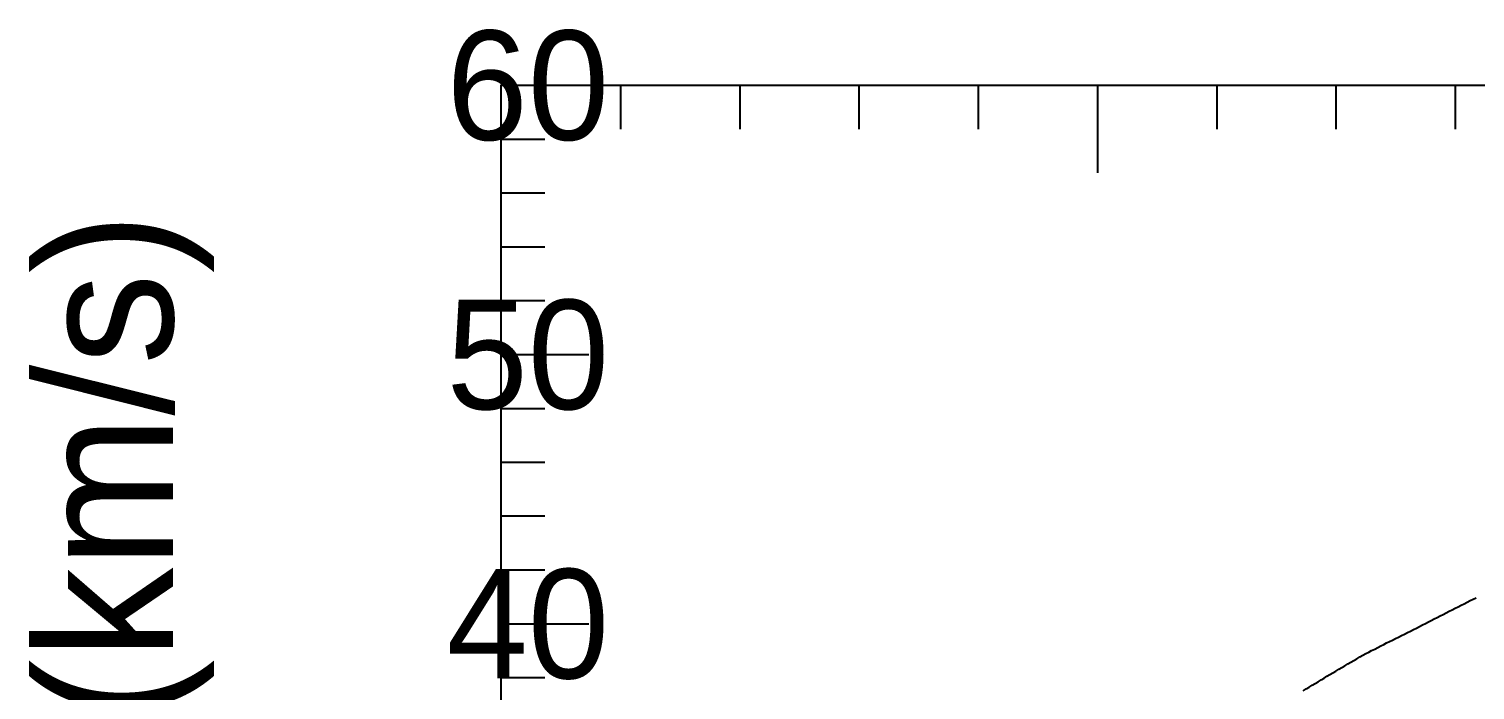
# Model space of a CAD drawing. Extents: x -35 to 180, y -35 to 144.
# Drawn here: x -34.5 to 71.2, y 73.9 to 122.3 of the extents above; entities that cross this region are included whole.
import ezdxf

# ---------------------------------------------------------------- set-up
doc = ezdxf.new("R2010")
doc.units = 0

msp = doc.modelspace()

# ---------------------------------------------------------------- linework, layer by layer
at = {"color": 0}
for p, q in [((8.72, 118.14), (8.72, 114.94)), ((17.44, 118.14), (17.44, 114.94)), ((26.16, 118.14), (26.16, 114.94)), ((34.88, 118.14), (34.88, 114.94)), ((43.6, 118.14), (43.6, 111.74)), ((52.32, 118.14), (52.32, 114.94)), ((61.04, 118.14), (61.04, 114.94)), ((69.76, 118.14), (69.76, 114.94)), ((0, 114.2), (3.2, 114.2)), ((0, 110.26), (3.2, 110.26)), ((0, 106.33), (3.2, 106.33)), ((0, 102.39), (3.2, 102.39)), ((0, 98.45), (6.4, 98.45)), ((0, 94.51), (3.2, 94.51)), ((0, 90.57), (3.2, 90.57)), ((0, 86.64), (3.2, 86.64)), ((0, 82.7), (3.2, 82.7)), ((0, 78.76), (6.4, 78.76)), ((0, 74.82), (3.2, 74.82))]:
    msp.add_line(p, q, dxfattribs=at)
msp.add_lwpolyline([(0, 0), (0, 118.14), (179.2, 118.14), (179.2, 0)], close=True, dxfattribs=at)
at = {"color": 6}
msp.add_lwpolyline([(58.64, 73.86), (58.86, 74), (59.08, 74.13), (59.29, 74.26), (59.51, 74.39), (59.73, 74.52), (59.95, 74.65), (60.17, 74.78), (60.38, 74.92), (60.6, 75.05), (60.82, 75.17), (61.04, 75.3), (61.26, 75.43), (61.47, 75.56), (61.69, 75.69), (61.91, 75.82), (62.13, 75.95), (62.35, 76.08), (62.56, 76.2), (62.78, 76.33), (63, 76.46), (63.22, 76.59), (63.44, 76.69), (63.65, 76.8), (63.87, 76.91), (64.09, 77.02), (64.31, 77.13), (64.53, 77.24), (64.74, 77.35), (64.96, 77.45), (65.18, 77.56), (65.4, 77.67), (65.62, 77.78), (65.83, 77.89), (66.05, 78), (66.27, 78.11), (66.49, 78.22), (66.71, 78.33), (66.92, 78.44), (67.14, 78.55), (67.36, 78.67), (67.58, 78.78), (67.8, 78.89), (68.01, 79), (68.23, 79.11), (68.45, 79.22), (68.67, 79.33), (68.89, 79.44), (69.1, 79.55), (69.32, 79.67), (69.54, 79.78), (69.76, 79.89), (69.98, 80), (70.19, 80.11), (70.41, 80.22), (70.63, 80.33), (70.85, 80.45), (71.07, 80.56), (71.28, 80.66)], dxfattribs=at)

# ---------------------------------------------------------------- texts
at = {"color": 0}
for s, p in [('60', (-4, 114.14)), ('50', (-4, 94.45)), ('40', (-4, 74.76))]:
    msp.add_text(s, height=8, dxfattribs=at).set_placement(p)
msp.add_text('V (km/s)', height=10, rotation=90, dxfattribs=at).set_placement((-24, 59.07))

doc.saveas('drawing.dxf')
